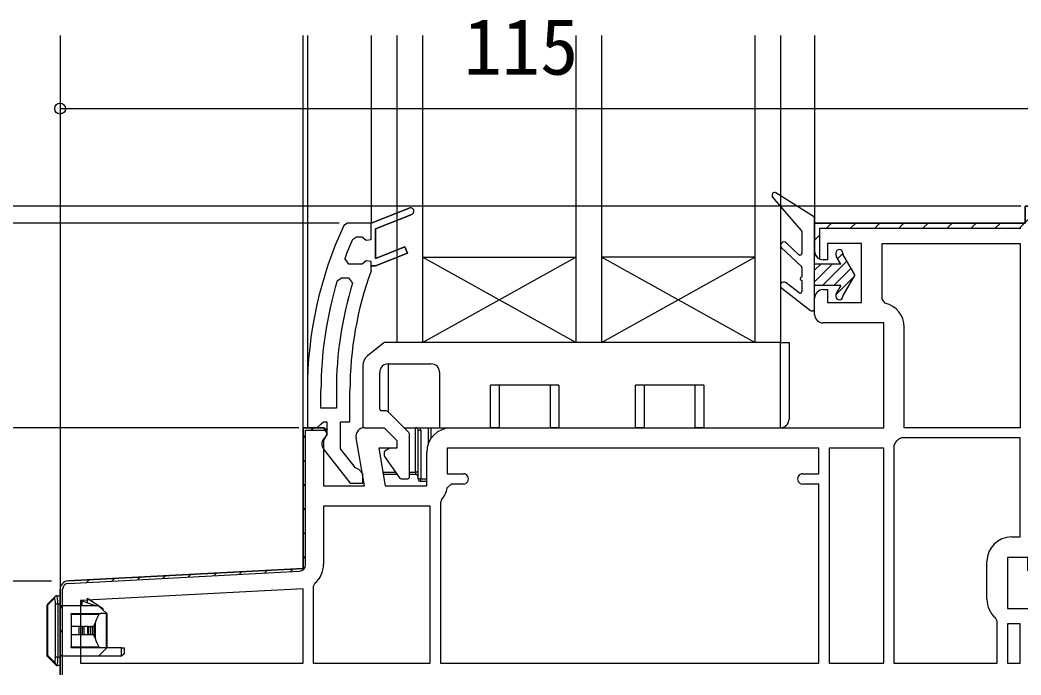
# Model space of a CAD drawing. Units: millimetres, scale not verified. Extents: x -525 to 525, y -783 to 778.
# Drawn here: x -409.7 to -292.3, y 45.3 to 122.1 of the extents above; entities that cross this region are included whole.
import ezdxf
from ezdxf.enums import TextEntityAlignment as Align

# ---------------------------------------------------------------- set-up
doc = ezdxf.new("R2010")
doc.units = ezdxf.units.MM
doc.header["$LTSCALE"] = 4
for name, color, linetype in [('0-3_YKK_11', 7, 'Continuous'), ('0-4_YKK_12', 2, 'Continuous'), ('0-5_YKK_13', 4, 'Continuous'), ('0-7_YKK_D', 6, 'Continuous')]:
    doc.layers.add(name, color=color, linetype=linetype)
doc.styles.add('ＭＳ ゴシック', font='')
doc.styles.get('ＭＳ ゴシック').set_extended_font_data('MS Gothic')

msp = doc.modelspace()

# ---------------------------------------------------------------- linework, layer by layer
at = {"layer": '0-3_YKK_11'}
for p, q in [((-292.487, 97.712), (-291.2, 98.999)), ((-315.115, 97.712), (-314.515, 98.312)), ((-312.286, 97.712), (-311.686, 98.312)), ((-309.458, 97.712), (-308.858, 98.312)), ((-306.629, 97.712), (-306.029, 98.312)), ((-303.801, 97.712), (-303.201, 98.312)), ((-300.973, 97.712), (-300.373, 98.312)), ((-298.144, 97.712), (-297.544, 98.312)), ((-295.316, 97.712), (-294.716, 98.312)), ((-316.5, 96.326), (-315.9, 96.926)), ((-315.902, 94.096), (-315.9, 94.098)), ((-316.5, 87.612), (-316.5, 89.512)), ((-375.584, 74.012), (-375.284, 74.312)), ((-376.5, 73.096), (-376.2, 73.396)), ((-307.024, 72.601), (-307.2, 72.219)), ((-376.5, 70.268), (-376.2, 70.568)), ((-376.5, 67.439), (-376.2, 67.739)), ((-376.5, 64.611), (-376.2, 64.911)), ((-376.5, 61.782), (-376.2, 62.082)), ((-376.5, 58.954), (-376.2, 59.254)), ((-381.014, 57.268), (-380.697, 57.585)), ((-378.029, 57.425), (-377.712, 57.742)), ((-296.3, 54.212), (-296.3, 58.611)), ((-404.037, 56.062), (-376.958, 57.481)), ((-401.908, 56.173), (-401.591, 56.49)), ((-398.923, 56.33), (-398.606, 56.647)), ((-395.938, 56.486), (-395.621, 56.803)), ((-392.953, 56.643), (-392.636, 56.96)), ((-389.968, 56.799), (-389.651, 57.116)), ((-386.984, 56.956), (-386.667, 57.273)), ((-383.999, 57.112), (-383.682, 57.429)), ((-405, 45.312), (-405, 55.363)), ((-405, 55.363), (-405, 45.312)), ((-404.7, 45.312), (-404.7, 55.363)), ((-405, 53.081), (-404.7, 53.381)), ((-405, 50.253), (-404.7, 50.553)), ((-405, 47.424), (-404.7, 47.724))]:
    msp.add_line(p, q, dxfattribs=at)
for points in [[(-370.705, 96.411), (-370.247, 96.712), (-369.575, 96.712), (-369.09, 96.337), (-368.5, 96.412), (-368.5, 98.312), (-364.048, 100.083), (-368.5, 98.312), (-371.282, 98.312), (-371.736, 98.022)], [(-316.5, 95.012), (-316.5, 98.312), (-291.8, 98.312), (-291.8, 100.312), (-290, 100.312), (-290, 74.312), (-275, 74.312), (-275, 71.812), (-276.5, 71.812), (-276.796, 72.062), (-277.092, 72.312), (-290, 72.312), (-290, 57.512), (-291.5, 57.512), (-291.5, 59.112), (-293.9, 59.112), (-293.9, 53.112), (-291, 53.112)], [(-290, 74.812), (-290, 100.312), (-291.8, 100.312), (-291.8, 98.312), (-316.5, 98.312), (-316.5, 95.012)], [(-363.752, 99.34), (-368, 97.65), (-368, 94.173), (-364.548, 95.547), (-364.252, 94.803), (-368, 93.312), (-368.5, 93.312), (-368.5, 93.812), (-369.09, 93.887), (-369.575, 93.512), (-369.6, 93.512), (-371.135, 93.512), (-371.604, 94.186)], [(-368.53, 92.694), (-368.5, 92.865), (-368.5, 93.312), (-368, 93.312), (-364.252, 94.803), (-364.548, 95.547), (-368, 94.173), (-368, 97.65), (-363.752, 99.34)], [(-315.9, 94.095), (-315.9, 97.712), (-292.3, 97.712)], [(-315.5, 90.512), (-315, 90.512), (-315, 89.012), (-311, 89.012), (-311, 95.912), (-315, 95.912), (-315, 94.012), (-315.5, 94.012)], [(-308.218, 88.93), (-308.6, 89.416), (-308.6, 95.912), (-292.4, 95.912)], [(-292.4, 95.912), (-292.4, 74.312), (-306, 74.312), (-306, 86.112)], [(-372.491, 91.557), (-372.013, 91.912), (-371.176, 91.912), (-370.699, 91.264)], [(-359.1, 74.312), (-308.4, 74.312), (-308.4, 86.612), (-315.5, 86.612)], [(-376, 78.679), (-376, 74.312), (-374.9, 74.312), (-374.404, 74.749), (-374.106, 75.012), (-373.7, 75.012), (-373.7, 73.612), (-373.9, 73.212)], [(-372.6, 78.679), (-372.6, 76.612), (-374.4, 76.612), (-374.4, 78.679)], [(-374.087, 71.795), (-370.975, 67.812), (-369.5, 67.812), (-369.5, 68.913), (-369.975, 69.412), (-370.345, 69.604), (-372.1, 71.85), (-372.1, 75.012), (-371, 75.012), (-371, 78.679)], [(-376.2, 58.28), (-376.2, 74.012), (-373.642, 74.012), (-374.1, 74.312), (-373.676, 73.547), (-374.1, 72.868), (-374.1, 67.512), (-369.293, 67.512), (-370.285, 73.138)], [(-369.3, 74.312), (-367, 74.312), (-365.5, 72.812), (-365.5, 71.912), (-367.632, 71.912), (-366.856, 67.512), (-362, 67.512), (-362, 71.412)], [(-293.4, 61.511), (-292.4, 61.511), (-292.4, 73.112), (-306.308, 73.112), (-306.689, 72.935)], [(-317.9, 68.912), (-316, 68.912), (-316, 71.912), (-359.6, 71.912), (-359.6, 68.912), (-357.7, 68.912)], [(-307.2, 72.219), (-307.2, 46.712), (-295.1, 46.712), (-295.1, 51.619), (-295.278, 52.002)], [(-360.4, 46.712), (-316, 46.712), (-316, 67.712), (-317.9, 67.712)], [(-357.7, 67.712), (-359.116, 67.712), (-359.613, 67.264)], [(-360.262, 65.857), (-360.4, 65.512), (-360.4, 46.712)], [(-361.6, 46.712), (-361.6, 65.112), (-374.1, 65.112), (-374.1, 58.28)], [(-375.124, 56.069), (-375.3, 55.688), (-375.3, 46.712), (-361.6, 46.712)]]:
    msp.add_lwpolyline(points, dxfattribs=at)
for points in [[(-404.052, 56.361), (-376.5, 57.805), (-376.5, 74.312), (-374.1, 74.312), (-376.5, 74.312), (-376.5, 57.805)], [(-314.8, 71.912), (-314.8, 46.712), (-308.4, 46.712), (-308.4, 71.912)], [(-376.5, 55.402), (-402.6, 54.034), (-402.6, 46.712), (-376.5, 46.712)], [(-292.4, 46.712), (-292.4, 51.312), (-293.9, 51.312), (-293.9, 46.712)]]:
    msp.add_lwpolyline(points, close=True, dxfattribs=at)
for centre, radius, start, end in [((-363.9, 99.712), 0.4, 291.69939, 111.69941), ((-363.9, 99.712), 0.4, 291.69939, 111.69941), ((-330, 78.679), 46, 155.13402, 179.99999), ((-330, 78.679), 44.4, 156.46078, 159.55779), ((-315.5, 95.012), 1, 180.00001, 269.99999), ((-315.5, 95.012), 1, 180.00002, 246.42181), ((-330, 78.679), 41, 160.01112, 180.00001), ((-330, 78.679), 44.4, 163.13981, 180.00001), ((-330, 78.679), 42.6, 162.81723, 180.00001), ((-315.5, 89.512), 1, 90.00001, 179.99999), ((-308.9, 86.112), 2.9, 0.00001, 76.39104), ((-315.5, 87.612), 1, 180.00001, 269.99999), ((-369.3, 73.312), 1, 90, 189.99998), ((-359.1, 71.412), 2.9, 90.00001, 179.99999), ((-373.3, 72.412), 1, 126.86989, 218.08672), ((-308.9, 74.812), 2.9, 310.32022, 319.67978), ((-357.7, 68.312), 0.6, 269.99999, 90.00001), ((-317.9, 68.312), 0.6, 89.99999, 270.00001), ((-362, 67.512), 2.4, 316.39716, 354.0622), ((-293.4, 58.611), 2.9, 90.00001, 179.99999), ((-377, 58.28), 0.8, 273.00004, 0.00001), ((-377, 58.28), 2.9, 310.32022, 0.00001), ((-404, 55.363), 1, 93.00003, 180), ((-404, 55.363), 1, 93.00003, 180), ((-404, 55.363), 0.7, 93.00002, 179.99999), ((-293.4, 54.212), 2.9, 180.00001, 229.63901)]:
    msp.add_arc(centre, radius, start, end, dxfattribs=at)
at = {"layer": '0-4_YKK_12'}
for p, q in [((-405, 120.312), (-405, 54.863)), ((-376.5, 73.812), (-376.5, 120.312)), ((-376, 120.312), (-376, 78.679)), ((-368.5, 120.312), (-368.5, 98.312)), ((-365.499, 120.312), (-365.501, 84.312)), ((-362.5, 120.312), (-362.5, 84.312)), ((-344.5, 120.312), (-344.5, 84.312)), ((-341.5, 120.312), (-341.5, 84.312)), ((-323.5, 120.312), (-323.5, 84.312)), ((-320.5, 120.312), (-320.5, 84.312)), ((-316.5, 120.312), (-316.5, 97.812)), ((-362.5, 94.312), (-344.5, 94.312)), ((-362.5, 84.312), (-344.5, 94.312)), ((-344.5, 84.312), (-362.5, 94.312)), ((-323.5, 94.312), (-341.5, 94.312)), ((-323.5, 84.312), (-341.5, 94.312)), ((-341.5, 84.312), (-323.5, 94.312)), ((-320.5, 84.312), (-365.501, 84.312))]:
    msp.add_line(p, q, dxfattribs=at)
at = {"layer": '0-5_YKK_13'}
for p, q in [((-318.048, 97.468), (-321.428, 101.417)), ((-316.5, 99.012), (-321.04, 101.866)), ((-316.5, 88.312), (-316.5, 99.012)), ((-318, 97.338), (-318, 94.764)), ((-318.064, 93.271), (-320.372, 95.419)), ((-318.336, 94.617), (-319.828, 96.005)), ((-314, 94.812), (-314, 94.579)), ((-313.445, 93.512), (-313.946, 94.379)), ((-313.2, 94.747), (-313.808, 94.139)), ((-313.2, 94.812), (-313.2, 94.687)), ((-311.8, 92.262), (-313.2, 94.687)), ((-318, 93.125), (-318, 91.99)), ((-313.445, 93.512), (-316.5, 93.512)), ((-314.435, 93.512), (-316.5, 91.447)), ((-315.782, 93.512), (-316.5, 92.794)), ((-312.729, 93.871), (-315.588, 91.012)), ((-312.236, 93.017), (-314.241, 91.012)), ((-318, 91.59), (-318, 90.297)), ((-312.013, 91.893), (-314, 89.906)), ((-311.8, 92.262), (-313.2, 89.837)), ((-320.346, 90.696), (-316.984, 88.075)), ((-318.323, 90.139), (-319.855, 91.328)), ((-313.445, 91.012), (-316.5, 91.012)), ((-313.445, 91.012), (-313.946, 90.144)), ((-314, 89.944), (-314, 89.712)), ((-313.2, 89.837), (-313.2, 89.712)), ((-367.082, 84.246), (-368.937, 82.762)), ((-320.5, 84.312), (-366.895, 84.312)), ((-320.5, 84.312), (-319.5, 84.312)), ((-320.5, 74.312), (-320.5, 84.312)), ((-319.5, 84.312), (-319.5, 75.312)), ((-369.5, 81.591), (-369.5, 74.512)), ((-366.5, 81.812), (-361.5, 81.812)), ((-366.5, 76.14), (-366.5, 81.812)), ((-367.5, 76.512), (-367.5, 80.812)), ((-360.5, 80.812), (-360.5, 74.312)), ((-346.5, 79.312), (-354.5, 79.312)), ((-354.5, 74.312), (-354.5, 79.312)), ((-347.5, 74.312), (-347.5, 79.312)), ((-346.5, 79.312), (-346.5, 74.312)), ((-329.5, 79.312), (-337.5, 79.312)), ((-337.5, 74.312), (-337.5, 79.312)), ((-330.5, 74.312), (-330.5, 79.312)), ((-329.5, 79.312), (-329.5, 74.312)), ((-366.879, 76.312), (-367.3, 76.312)), ((-364.146, 73.787), (-366.525, 76.165)), ((-369.5, 74.292), (-369.5, 74.312)), ((-369.3, 74.312), (-369.5, 74.312)), ((-369.3, 74.312), (-367.707, 74.312)), ((-364.672, 74.312), (-360.5, 74.312)), ((-363, 68.312), (-363, 74.012)), ((-363, 74.012), (-362.7, 74.012)), ((-362.7, 74.012), (-362.7, 68.312)), ((-361.8, 72.47), (-361.8, 74.312)), ((-361.5, 74.312), (-361.5, 73.04)), ((-360.5, 74.312), (-354.5, 74.312)), ((-346.5, 74.312), (-347.5, 74.312)), ((-346.5, 74.312), (-337.5, 74.312)), ((-329.5, 74.312), (-330.5, 74.312)), ((-329.5, 74.312), (-320.5, 74.312)), ((-364, 68.612), (-364, 73.433)), ((-366.307, 71.912), (-366.9, 71.57)), ((-367, 71.396), (-367, 71.075)), ((-366.964, 70.96), (-365.199, 68.44)), ((-367.138, 69.112), (-365.67, 69.112)), ((-365.46, 68.812), (-367.085, 68.812)), ((-364.953, 68.312), (-364.3, 68.312)), ((-364, 69.112), (-363.3, 69.112)), ((-363.3, 68.812), (-364, 68.812)), ((-363.3, 69.112), (-363.3, 68.812)), ((-362.7, 68.312), (-362, 68.312)), ((-362, 68.012), (-362.7, 68.012)), ((-405.674, 54.308), (-406.494, 53.488)), ((-405.376, 54.612), (-405.38, 54.607)), ((-406.5, 47.588), (-406.5, 53.488)), ((-406.494, 53.488), (-406.5, 53.488)), ((-406.494, 53.488), (-406.494, 47.636)), ((-405.254, 53.612), (-405.548, 53.612)), ((-405, 53.612), (-405, 47.412)), ((-400.5, 53.412), (-405, 53.412)), ((-399.5, 52.512), (-400.5, 53.412)), ((-403.7, 52.512), (-400.264, 52.512)), ((-403.7, 52.408), (-403.7, 52.512)), ((-403.7, 52.408), (-403.7, 51.012)), ((-400.443, 52.408), (-403.7, 52.408)), ((-399.565, 52.512), (-400.264, 52.512)), ((-399.565, 48.512), (-399.565, 52.512)), ((-399.565, 52.512), (-399.5, 52.512)), ((-399.5, 52.512), (-399.5, 48.512)), ((-402.8, 51.012), (-403.7, 51.012)), ((-403.7, 51.012), (-403.7, 50.012)), ((-402.8, 51.012), (-402.8, 50.012)), ((-402.359, 51.012), (-402.8, 51.012)), ((-402.217, 51.012), (-402.217, 50.012)), ((-401.8, 51.012), (-402.217, 51.012)), ((-401.8, 51.012), (-401.8, 50.012)), ((-401.667, 51.012), (-401.8, 51.012)), ((-401.486, 51.012), (-401.486, 50.012)), ((-401.45, 51.012), (-401.258, 51.012)), ((-401.258, 51.012), (-401.258, 50.012)), ((-401.028, 51.012), (-401.258, 51.012)), ((-401.028, 51.012), (-401.028, 50.012)), ((-400.888, 51.408), (-400.888, 49.616)), ((-403.7, 50.012), (-403.7, 48.616)), ((-402.217, 50.012), (-402.359, 50.012)), ((-401.8, 50.012), (-402.217, 50.012)), ((-401.667, 50.012), (-401.8, 50.012)), ((-401.486, 50.012), (-401.667, 50.012)), ((-401.45, 50.012), (-401.486, 50.012)), ((-401.258, 50.012), (-401.45, 50.012)), ((-401.028, 50.012), (-401.258, 50.012)), ((-403.7, 48.616), (-400.443, 48.616)), ((-400.5, 47.512), (-399.5, 48.512)), ((-399.565, 48.512), (-400.264, 48.512)), ((-399.5, 48.512), (-399.565, 48.512)), ((-397.8, 48.512), (-397.5, 48.512)), ((-406.494, 47.636), (-405.631, 46.773)), ((-400.5, 47.512), (-405, 47.512)), ((-397.8, 47.512), (-400.5, 47.512)), ((-405.488, 46.5), (-405.549, 46.561)), ((-405.337, 46.499), (-405.276, 46.412))]:
    msp.add_line(p, q, dxfattribs=at)
for points in [[(-353.5, 79.312), (-353.5, 74.312), (-354.5, 74.312)], [(-336.5, 79.312), (-336.5, 74.312), (-337.5, 74.312)], [(-363, 69.112), (-363.3, 69.112), (-363.3, 74.312)], [(-362.7, 68.012), (-362.7, 68.312), (-363, 68.312)], [(-406.412, 53.7), (-405.592, 54.52), (-405.588, 54.524)], [(-405.376, 54.612), (-405, 54.612), (-405, 53.612), (-405.254, 53.612)], [(-402.4, 53.412), (-402.4, 54.012), (-400.8, 53.412)], [(-401.8, 53.787), (-401.8, 54.312), (-400, 53.112)], [(-405.254, 53.612), (-405.254, 47.412), (-405.548, 47.412), (-405.548, 53.612)], [(-400.286, 53.219), (-400, 53.112), (-400, 52.962)], [(-402.359, 50.012), (-402.359, 51.012), (-402.217, 51.012)], [(-401.667, 50.012), (-401.667, 51.012), (-401.486, 51.012)], [(-401.45, 50.012), (-401.45, 51.012), (-401.486, 51.012)], [(-401.028, 51.012), (-400.948, 51.206), (-400.888, 51.408)], [(-402.359, 50.012), (-402.8, 50.012), (-403.7, 50.012)], [(-400.888, 49.616), (-400.947, 49.814), (-401.028, 50.012)], [(-400.264, 48.512), (-403.7, 48.512), (-403.7, 48.616)], [(-397.8, 47.512), (-397.8, 48.512), (-399.5, 48.512)], [(-397.5, 48.512), (-397.5, 47.812), (-397.8, 47.512)], [(-405.549, 46.561), (-406.5, 47.512), (-406.5, 47.588)], [(-405.254, 47.412), (-405, 47.412), (-405, 46.412), (-405.276, 46.412)]]:
    msp.add_lwpolyline(points, dxfattribs=at)
for centre, radius, start, end in [((-321.2, 101.612), 0.3, 57.84718, 220.56105), ((-318.2, 97.338), 0.2, 0, 40.56105), ((-320.1, 95.712), 0.4, 47.0674, 227.0674), ((-313.6, 94.812), 0.4, 0, 180), ((-318.2, 94.764), 0.2, 227.0674, 0), ((-313.6, 94.579), 0.4, 180, 210), ((-318.2, 93.125), 0.2, 0, 47.0674), ((-318, 91.79), 0.2, 90, 270), ((-320.1, 91.012), 0.4, 52.18768, 232.05449), ((-318.2, 90.297), 0.2, 232.18768, 0), ((-313.6, 89.944), 0.4, 150, 180), ((-313.6, 89.712), 0.4, 180, 0), ((-316.8, 88.312), 0.3, 232.05449, 0), ((-366.895, 84.012), 0.3, 90, 128.65981), ((-368, 81.591), 1.5, 128.65981, 180), ((-366.5, 80.812), 1, 90, 180), ((-361.5, 80.812), 1, 0, 90), ((-367.3, 76.512), 0.2, 180, 270), ((-366.879, 75.812), 0.5, 45, 90), ((-320.5, 75.312), 1, 270, 0), ((-369.3, 74.512), 0.2, 180, 270), ((-363.3, 74.012), 0.3, 0, 90), ((-363.3, 74.012), 0.6, 0, 30), ((-364.5, 73.433), 0.5, 0, 45), ((-366.8, 71.396), 0.2, 120, 180), ((-366.8, 71.075), 0.2, 180, 215), ((-364.953, 68.612), 0.3, 215, 270), ((-364.3, 68.612), 0.3, 270, 0), ((-363.3, 68.512), 0.3, 0, 90), ((-362.7, 68.312), 0.3, 180, 270), ((-405.37, 54.303), 0.304, 91.7644, 179.04855), ((-405.39, 54.321), 0.284, 135.21566, 182.49633), ((-405.383, 54.311), 0.295, 89.30544, 134.94469), ((-405.376, 54.312), 0.3, 90, 135), ((-406.2, 53.488), 0.3, 135, 180), ((-406.211, 53.5), 0.284, 135.21566, 182.49633), ((-405.348, 46.761), 0.284, 177.50367, 224.78434), ((-405.319, 46.813), 0.314, 187.32627, 266.78077), ((-405.383, 46.735), 0.24, 226.38814, 281.18869), ((-405.276, 46.712), 0.3, 225, 270)]:
    msp.add_arc(centre, radius, start, end, dxfattribs=at)
for centre, major_axis, ratio, start_param, end_param in [((-405.688, 53.612), (0, 0.7), 0.2, 4.712389, 6.1791526), ((-405.394, 53.612), (0, 1), 0.14, 4.712389, 6.1791526), ((-398.711, 50.512), (0, 2.9), 0.789474, 0.8581397, 1.2566748), ((-400.264, 52.212), (0, 0.3), 0.789474, 6.2831853, 7.141325), ((-398.711, 50.512), (0, 2.9), 0.789474, 1.8849178, 2.283453), ((-400.264, 48.812), (0, 0.3), 0.789474, 2.283453, 3.1415927), ((-406.2, 47.636), (0.286, 0.119), 0.756388, 2.640578, 2.8379736), ((-405.688, 47.412), (0, 0.7), 0.2, 3.5625567, 4.712389), ((-405.394, 47.412), (0, 1), 0.14, 3.5625567, 4.712389)]:
    msp.add_ellipse(centre, major_axis=major_axis, ratio=ratio, start_param=start_param, end_param=end_param, dxfattribs=at)
at = {"layer": '0-7_YKK_D'}
for p, q in [((-405, 111.754), (-290, 111.754)), ((-405, 111.063), (-405, 110.754)), ((-292.3, 100.313), (-426, 100.313)), ((-372.282, 98.312), (-426, 98.312)), ((-372.282, 98.312), (-426, 98.312)), ((-377, 74.312), (-426, 74.312)), ((-377, 74.312), (-426, 74.312)), ((-406, 56.312), (-426, 56.312)), ((-406, 56.312), (-426, 56.312))]:
    msp.add_line(p, q, dxfattribs=at)
msp.add_circle((-405, 111.754), 0.637, dxfattribs=at)

# ---------------------------------------------------------------- texts
at = {"layer": '0-7_YKK_D', "style": 'ＭＳ ゴシック'}
msp.add_text('115', height=6.598, dxfattribs=at).set_placement((-357.676, 113.754), align=Align.BOTTOM_LEFT)

doc.saveas('drawing.dxf')
